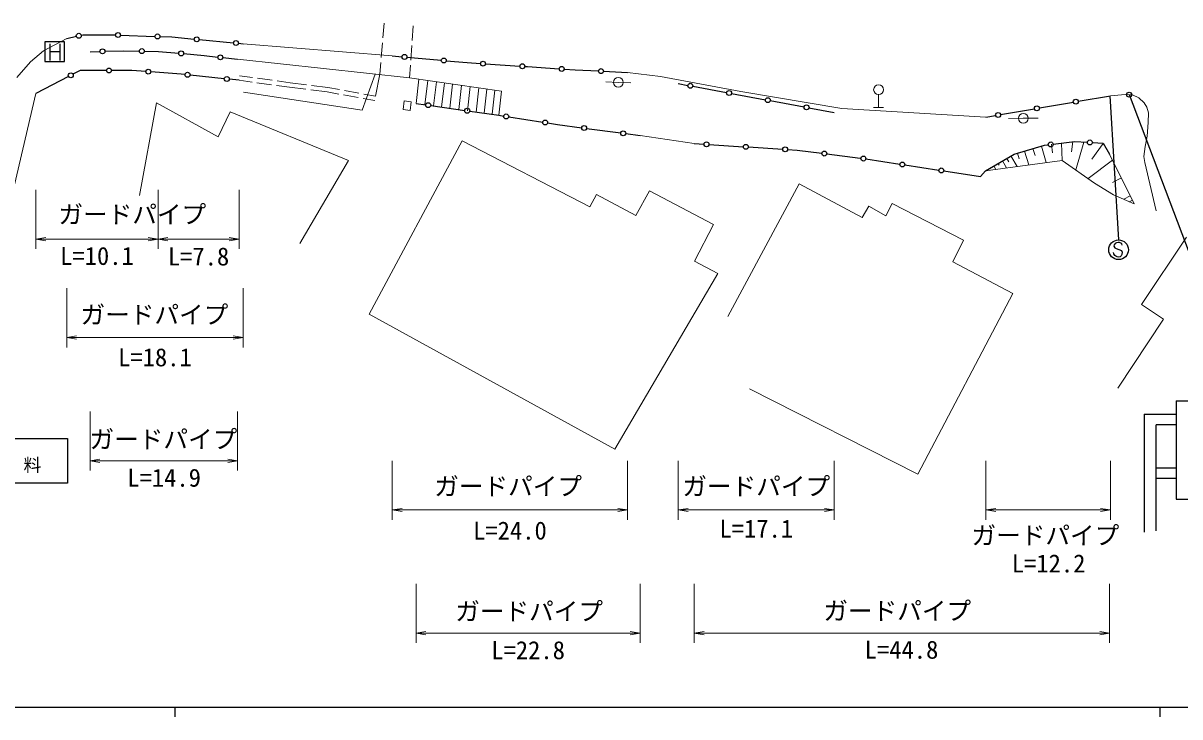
# Model space of a CAD drawing. Units: millimetres, scale not verified. Extents: x 40000 to 680000, y 20000 to 380000.
# Drawn here: x 152590 to 270021, y 204000 to 274417 of the extents above; entities that cross this region are included whole.
import ezdxf
from ezdxf.enums import TextEntityAlignment as Align

# ---------------------------------------------------------------- set-up
doc = ezdxf.new("R2010")
doc.units = ezdxf.units.MM
doc.header["$LTSCALE"] = 1000
for name, color, linetype, lineweight in [('M-STR-HTXT', 7, 'Continuous', 13), ('M-STR-STRC', 7, 'Continuous', 25), ('M-TTL-BAND', 7, 'Continuous', 25), ('M-WORK', 1, 'Continuous', 13)]:
    doc.layers.add(name, color=color, linetype=linetype, lineweight=lineweight)
doc.styles.add('ＭＳ ゴシック', font='')
doc.styles.get('ＭＳ ゴシック').set_extended_font_data('MS Gothic')

# ---------------------------------------------------------------- blocks, each defined once
blk = doc.blocks.new('open_arrow')
at = {"color": 0, "linetype": 'Continuous', "lineweight": -2}
blk.add_lwpolyline([(7.5, 1.25), (0, 0), (7.5, -1.25)], dxfattribs=at)

msp = doc.modelspace()

# ---------------------------------------------------------------- linework, layer by layer
at = {"layer": 'M-STR-HTXT'}
for p, q in [((153882, 257500), (153882, 251500)), ((166287, 257500), (166287, 251500)), ((174506, 257500), (174506, 251500)), ((153882, 252500), (166287, 252500)), ((166287, 252500), (174506, 252500)), ((157020, 247500), (157020, 241500)), ((174918, 247500), (174918, 241500)), ((157020, 242500), (174918, 242500)), ((159393, 235000), (159393, 229000)), ((174352, 235000), (174352, 229000)), ((159393, 230000), (174352, 230000)), ((190064, 230000), (190064, 224000)), ((213957, 230000), (213957, 224000)), ((219094, 230000), (219094, 224000)), ((234937, 230000), (234937, 224000)), ((250336, 230000), (250336, 224000)), ((262974, 230000), (262974, 224000)), ((190064, 225000), (213957, 225000)), ((219094, 225000), (234937, 225000)), ((250336, 225000), (262974, 225000)), ((192480, 217500), (192480, 211500)), ((215228, 217500), (215228, 211500)), ((220719, 217500), (220719, 211500)), ((262891, 217500), (262891, 211500)), ((192480, 212500), (215228, 212500)), ((220719, 212500), (262891, 212500))]:
    msp.add_line(p, q, dxfattribs=at)
at = {"layer": 'M-STR-STRC'}
for p, q in [((156787, 272524), (154787, 272524)), ((154787, 272524), (154787, 270524)), ((156787, 270524), (156787, 272524)), ((157020, 272857), (157994, 273081)), ((158482, 273193), (158657, 273233)), ((158657, 273233), (161576, 273233)), ((161576, 273233), (161977, 273218)), ((162477, 273200), (165974, 273075)), ((166474, 273057), (167682, 273014)), ((167682, 273014), (169963, 272798)), ((170461, 272751), (173945, 272422)), ((155327, 270609), (155327, 272308)), ((155327, 271524), (156318, 271524)), ((156318, 272319), (156318, 270614)), ((159393, 271509), (160393, 271541)), ((160892, 271557), (162786, 271618)), ((162786, 271618), (164391, 271585)), ((164891, 271575), (166325, 271545)), ((166325, 271545), (168383, 271367)), ((168881, 271324), (170959, 271144)), ((174443, 272375), (174918, 272330)), ((154787, 270524), (156787, 270524)), ((170959, 271144), (172363, 270978)), ((172860, 270919), (174352, 270743)), ((190064, 271100), (191060, 271009)), ((191558, 270964), (195044, 270647)), ((195542, 270601), (197684, 270407)), ((197684, 270407), (199030, 270318)), ((199529, 270285), (203021, 270055)), ((157203, 269000), (153882, 267263)), ((158371, 269611), (157646, 269232)), ((161053, 269611), (158371, 269611)), ((163625, 269611), (161553, 269611)), ((165049, 269508), (163625, 269611)), ((168624, 269247), (165548, 269471)), ((169038, 269202), (168624, 269247)), ((173015, 268777), (169535, 269149)), ((203520, 270022), (203777, 270005)), ((203777, 270005), (207012, 269786)), ((207511, 269753), (208630, 269677)), ((208630, 269677), (211006, 269563)), ((211505, 269539), (213957, 269421)), ((174506, 268618), (173512, 268724)), ((219094, 268284), (220077, 268102)), ((220569, 268011), (224011, 267373)), ((224502, 267282), (227944, 266645)), ((259698, 266490), (262974, 267053)), ((262897, 267040), (263797, 252411)), ((264864, 267157), (276642, 236083)), ((192480, 266270), (193470, 266128)), ((193965, 266057), (197429, 265560)), ((197924, 265489), (200868, 265067)), ((228435, 266554), (231877, 265916)), ((232368, 265825), (234937, 265349)), ((251814, 265136), (255263, 265728)), ((255756, 265813), (259206, 266405)), ((200868, 265067), (201388, 264985)), ((201882, 264908), (205340, 264368)), ((205834, 264291), (206836, 264134)), ((250336, 264882), (251321, 265051)), ((206836, 264134), (209299, 263802)), ((209795, 263735), (213263, 263268)), ((213759, 263201), (215228, 263003)), ((220719, 262200), (221717, 262136)), ((222216, 262104), (225708, 261878)), ((253198, 261124), (256262, 262024)), ((256262, 262024), (256662, 262075)), ((257158, 262138), (259327, 262413)), ((259327, 262413), (260638, 262325)), ((261137, 262291), (262222, 262218)), ((262222, 262218), (262891, 261130)), ((226207, 261846), (229700, 261620)), ((230199, 261588), (231172, 261525)), ((231172, 261525), (233677, 261210)), ((234173, 261148), (237557, 260723)), ((237557, 260723), (237646, 260709)), ((250279, 259421), (253198, 261124)), ((238140, 260634), (241600, 260107)), ((242095, 260032), (245555, 259505)), ((246049, 259430), (249780, 258862)), ((249780, 258862), (250279, 259421)), ((263339, 251898), (263323, 251784)), ((263323, 251784), (263409, 251602)), ((263468, 252036), (263339, 251898)), ((263409, 251602), (263560, 251528)), ((263599, 252129), (263468, 252036)), ((263560, 251528), (264092, 251340)), ((263765, 252163), (263599, 252129)), ((263881, 252146), (263765, 252163)), ((264025, 252074), (263881, 252146)), ((264135, 251999), (264025, 252074)), ((264092, 251340), (264172, 251167)), ((264169, 251888), (264135, 251999)), ((263326, 251009), (263286, 251119)), ((263410, 250832), (263326, 251009)), ((263513, 250758), (263410, 250832)), ((263659, 250683), (263513, 250758)), ((263779, 250666), (263659, 250683)), ((263947, 250695), (263779, 250666)), ((264072, 250791), (263947, 250695)), ((264142, 250940), (264072, 250791)), ((264172, 251167), (264142, 250940)), ((269646, 236083), (269646, 226083)), ((269646, 236083), (286941, 236083)), ((266382, 234729), (267604, 234729)), ((266382, 234729), (266382, 228201)), ((267604, 234729), (269646, 234729)), ((267604, 222884), (267604, 233641)), ((269646, 233641), (267604, 233641)), ((137296, 232251), (157103, 232251)), ((157103, 232251), (157103, 227726)), ((267604, 229289), (269646, 229289)), ((266382, 228201), (266382, 222761)), ((269646, 228201), (267604, 228201)), ((157103, 227726), (137296, 227726)), ((269646, 226083), (286941, 226083))]:
    msp.add_line(p, q, dxfattribs=at)
for centre, radius in [((158238, 273137), 250), ((162227, 273209), 250), ((166224, 273066), 250), ((170212, 272775), 250), ((174194, 272398), 250), ((160642, 271549), 250), ((164641, 271580), 250), ((168632, 271345), 250), ((172612, 270948), 250), ((191309, 270987), 250), ((195293, 270624), 250), ((199279, 270301), 250), ((203271, 270039), 250), ((157425, 269116), 250), ((161303, 269611), 250), ((165299, 269489), 250), ((169286, 269176), 250), ((173264, 268751), 250), ((207262, 269769), 250), ((211256, 269551), 250), ((220323, 268057), 250), ((224256, 267328), 250), ((228189, 266599), 250), ((259452, 266448), 250), ((264864, 267157), 250), ((193717, 266093), 250), ((197677, 265525), 250), ((232122, 265871), 250), ((255510, 265771), 250), ((201635, 264947), 250), ((205587, 264329), 250), ((251567, 265094), 250), ((209547, 263769), 250), ((213511, 263234), 250), ((221966, 262120), 250), ((225958, 261862), 250), ((256910, 262106), 250), ((260887, 262308), 250), ((229950, 261604), 250), ((233925, 261179), 250), ((237893, 260671), 250), ((241847, 260069), 250), ((245802, 259467), 250), ((263797, 251411), 1000)]:
    msp.add_circle(centre, radius, dxfattribs=at)
at = {"layer": 'M-TTL-BAND'}
for p, q in [((40000, 205000), (579000, 205000)), ((168000, 205000), (168000, 204000)), ((268000, 205000), (268000, 204000))]:
    msp.add_line(p, q, dxfattribs=at)
at = {"layer": 'M-WORK'}
for p, q in [((189248, 274417), (189121, 272923)), ((192171, 274152), (192074, 272655)), ((157020, 272857), (154668, 271609)), ((154668, 271609), (153322, 270490)), ((174918, 272330), (190064, 271100)), ((189079, 272425), (188953, 270930)), ((192041, 272156), (191944, 270659)), ((153322, 270490), (151960, 268885)), ((174352, 270743), (191826, 268852)), ((188911, 270432), (188810, 269241)), ((191911, 270160), (191826, 268852)), ((175890, 268884), (174567, 269064)), ((187018, 265597), (188332, 269230)), ((188364, 267009), (188810, 269241)), ((213957, 269421), (217288, 268999)), ((217288, 268999), (225461, 267466)), ((175830, 268438), (174506, 268618)), ((177812, 268168), (176325, 268370)), ((177871, 268614), (176385, 268816)), ((179631, 267920), (178307, 268100)), ((179690, 268367), (178367, 268546)), ((181292, 267709), (179631, 267920)), ((181356, 268154), (179690, 268367)), ((183518, 267879), (181852, 268091)), ((184711, 267665), (183518, 267879)), ((191826, 268852), (201143, 267515)), ((192756, 268719), (192480, 266270)), ((193661, 268589), (193385, 266140)), ((194540, 268463), (194264, 266014)), ((195354, 268346), (195078, 265897)), ((196182, 268227), (195906, 265779)), ((197094, 268096), (196819, 265648)), ((197965, 267971), (197689, 265523)), ((198868, 267842), (198592, 265393)), ((213012, 268405), (211751, 268456)), ((214272, 268354), (213012, 268405)), ((151255, 255989), (153882, 267263)), ((174978, 267422), (187018, 265597)), ((183450, 267434), (181788, 267646)), ((184637, 267221), (183450, 267434)), ((186605, 266868), (185129, 267133)), ((186679, 267312), (185203, 267576)), ((188285, 266566), (187098, 266779)), ((188364, 267009), (187171, 267223)), ((199681, 267725), (199405, 265277)), ((200483, 267610), (200207, 265161)), ((201143, 267515), (200868, 265067)), ((225461, 267466), (235701, 265764)), ((239431, 265860), (239431, 267160)), ((262974, 267053), (264482, 267182)), ((264482, 267182), (265212, 267134)), ((265212, 267134), (265844, 266826)), ((265844, 266826), (266396, 266339)), ((164410, 256907), (166139, 266329)), ((166139, 266329), (172404, 262863)), ((172404, 262863), (173622, 265430)), ((173622, 265430), (185607, 260473)), ((191277, 266523), (191168, 265646)), ((191168, 265646), (191867, 265559)), ((191976, 266437), (191277, 266523)), ((191867, 265559), (191976, 266437)), ((235701, 265764), (250336, 264882)), ((238931, 265860), (239931, 265860)), ((266396, 266339), (266655, 265901)), ((266655, 265901), (266834, 265301)), ((254123, 264758), (252619, 264732)), ((255627, 264784), (254123, 264758)), ((266817, 264328), (266704, 262950)), ((266834, 265301), (266817, 264328)), ((187714, 244866), (197144, 262484)), ((197144, 262484), (210115, 255762)), ((215228, 263003), (220719, 262200)), ((255959, 261935), (256449, 260265)), ((256984, 262116), (257094, 261252)), ((258020, 262247), (258087, 260489)), ((259147, 262390), (259036, 261340)), ((260280, 262349), (259457, 259523)), ((262227, 262210), (261088, 260598)), ((266504, 261885), (266363, 260880)), ((266704, 262950), (266504, 261885)), ((252870, 260933), (253495, 259861)), ((253548, 261227), (253723, 260632)), ((254262, 261437), (254677, 260023)), ((255111, 261686), (255318, 260979)), ((265389, 256084), (262891, 261130)), ((266363, 260880), (266461, 260274)), ((185607, 260473), (180672, 252050)), ((250279, 259421), (258087, 260489)), ((251143, 259925), (251351, 259568)), ((251574, 260177), (251679, 259998)), ((252006, 260429), (252423, 259714)), ((252438, 260681), (252647, 260324)), ((258087, 260489), (261368, 258176)), ((263196, 260513), (260713, 258637)), ((266461, 260274), (267623, 255361)), ((264094, 258700), (263193, 258254)), ((214777, 254885), (216191, 257408)), ((216191, 257408), (222673, 253971)), ((224120, 244651), (231362, 258089)), ((231362, 258089), (237772, 254681)), ((261368, 258176), (263281, 256992)), ((210115, 255762), (210797, 257038)), ((210797, 257038), (214777, 254885)), ((240168, 254863), (240813, 256107)), ((240813, 256107), (248064, 252375)), ((263281, 256992), (265389, 256084)), ((264992, 256887), (264332, 256561)), ((265213, 256439), (264884, 256276)), ((237772, 254681), (238439, 255826)), ((238439, 255826), (240168, 254863)), ((222673, 253971), (220737, 250263)), ((266124, 245852), (270681, 252704)), ((248064, 252375), (246976, 250178)), ((220737, 250263), (223119, 249012)), ((246976, 250178), (253067, 246959)), ((223119, 249012), (212673, 231180)), ((253067, 246959), (243404, 228638)), ((268365, 244373), (266124, 245852)), ((212673, 231180), (187714, 244866)), ((263715, 237380), (268365, 244373)), ((243404, 228638), (226326, 237298))]:
    msp.add_line(p, q, dxfattribs=at)
for centre in [(213012, 268405), (239431, 267660), (254123, 264758)]:
    msp.add_circle(centre, 500, dxfattribs=at)

# ---------------------------------------------------------------- block references
at = {"layer": 'M-STR-HTXT', "xscale": 133, "yscale": 133}
for p in [(153882, 252500), (166287, 252500), (157020, 242500), (159393, 230000), (190064, 225000), (219094, 225000), (250336, 225000), (192480, 212500), (220719, 212500)]:
    msp.add_blockref('open_arrow', p, dxfattribs=at)
at = {"layer": 'M-STR-HTXT', "xscale": 133, "yscale": 133, "rotation": 180}
for p in [(166287, 252500), (174506, 252500), (174918, 242500), (174352, 230000), (213957, 225000), (234937, 225000), (262974, 225000), (215228, 212500), (262891, 212500)]:
    msp.add_blockref('open_arrow', p, dxfattribs=at)

# ---------------------------------------------------------------- texts
at = {"layer": 'M-STR-HTXT', "style": 'ＭＳ ゴシック'}
for s, p in [('ガードパイプ', (163673, 253537)), ('L=10.1', (160085, 249322)), ('L=7.8', (170397, 249268)), ('ガードパイプ', (165917, 243357)), ('L=18.1', (165969, 239033)), ('ガードパイプ', (166829, 230714)), ('L=14.9', (166902, 226810)), ('ガードパイプ', (201824, 225935)), ('ガードパイプ', (227013, 225935)), ('L=24.0', (202010, 221447)), ('L=17.1', (227016, 221638)), ('ガードパイプ', (256369, 220954)), ('L=12.2', (256697, 218108)), ('ガードパイプ', (203954, 213247)), ('ガードパイプ', (241325, 213292)), ('L=22.8', (203854, 209306)), ('L=44.8', (241763, 209352))]:
    msp.add_text(s, height=1833, dxfattribs=at).set_placement(p, align=Align.BOTTOM_CENTER)
at = {"layer": 'M-STR-STRC', "insert": (147273, 228754), "char_height": 1320, "attachment_point": 8, "style": 'ＭＳ ゴシック'}
msp.add_mtext('\\T1.49;2km\\~彦島有料', dxfattribs=at)

doc.saveas('drawing.dxf')
